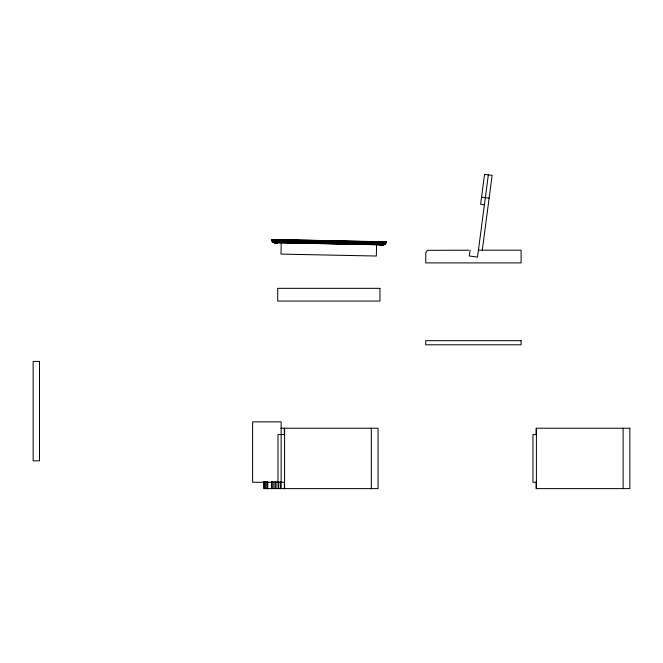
<?xml version="1.0" encoding="UTF-8"?>
<svg xmlns="http://www.w3.org/2000/svg" width="663" height="663" viewBox="0 0 663 663"><rect width="100%" height="100%" fill="white"/><g stroke="black" fill="none" stroke-linecap="round" stroke-linejoin="round"><path stroke-width="0.99" d="M274.374 239.558L274.963 241.954L276.314 242.774M274.648 239.558L275.195 241.962L276.454 242.774M274.93 239.567L275.22 241.506L276.148 242.708M275.228 239.575L275.601 241.829L276.604 242.782M275.526 239.575L275.916 241.978L276.91 242.782M275.833 239.583L276.836 242.774M276.148 239.592L277.068 242.791M276.463 239.6L277.225 242.791M276.786 239.6L277.383 242.799M277.117 239.608L277.548 242.799M277.449 239.616L277.714 242.799M277.78 239.625L277.872 242.799M278.112 239.633L278.087 242.799M281.228 242.873L280.996 254.103L376.344 256.026L376.576 244.796M379.824 241.68L379.717 244.854M380.156 241.688L379.932 244.854M380.487 241.697L380.114 244.862M380.819 241.697L380.289 244.862M381.142 241.705L380.421 244.871M381.465 241.713L380.637 244.871M381.789 241.722L380.736 244.879M382.103 241.73L381.722 243.967L380.894 244.879M382.41 241.73L381.987 243.976L381.043 244.854M382.708 241.738L382.236 243.976L381.2 244.887M382.999 241.746L382.493 243.984L381.349 244.887M383.28 241.746L382.733 243.984L381.49 244.896M383.562 241.755L382.965 243.992L381.598 244.887M383.819 241.763L383.189 244.001L381.747 244.896M384.076 241.763L383.405 244.001L381.888 244.896M384.316 241.771L383.612 244.009L382.021 244.879M384.548 241.771L383.811 244.009L382.161 244.879M384.764 241.78L383.993 244.009L382.327 244.912M384.963 241.788L384.167 244.017L382.302 244.879M385.153 241.788L384.325 244.017L382.427 244.912L384.341 244.158L385.485 241.796M385.626 241.796L384.731 244.025L382.601 244.912M385.866 241.804L384.838 244.034L382.824 244.92L385.203 244.034L386.164 242.02L271.896 239.509M385.965 241.804L385.021 244.034L382.692 244.912M385.476 242.003C386.081 243.586 382.526 245.161 383.554 244.871M385.858 242.012L385.079 243.885L383.305 244.904L385.195 244.034L386.131 242.012M470.084 250.2L469.321 256.009L477.517 257.087L488.341 174.875M482.274 250.191L492.12 175.372L484.554 174.377L480.617 204.27L484.404 204.768M385.037 244.175L272.8 241.912L273.123 242.177L384.706 244.423L385.452 243.727L272.377 241.448L274.275 242.675L383.537 244.871L385.278 243.885L386.065 242.219L271.78 239.915L272.501 241.614M273.123 242.177L384.523 244.531L383.371 244.871M383.67 244.829L273.86 242.559L272.153 241.1L272.178 239.509M468.766 250.191L428.016 250.324L426.508 251.285L425.803 252.694L425.729 262.904L521.093 262.904L521.101 250.191L478.421 250.191M280.822 428.223L378.051 428.223L378.051 488.623L264.04 488.623L264.04 481.454L264.065 488.623M271.764 239.5L386.173 241.804L384.291 244.622L273.479 242.385L271.855 239.915M280.051 239.989L281.916 240.023M325.152 240.893L330.431 241.001M378.78 241.978L383.628 242.078M271.813 240.122L386.098 242.426M271.855 240.329L386.048 242.625M385.982 242.824L271.913 240.528L272.286 241.282L385.601 243.561L272.153 241.1M271.979 240.727L385.907 243.023M272.062 240.918L385.816 243.205M272.51 241.614L385.344 243.885M272.65 241.771L385.195 244.034M272.957 242.045L384.88 244.307M271.913 239.923L273.222 242.177L276.048 242.766M273.711 242.476L275.916 242.757M274.258 242.675L275.783 242.733M271.971 239.716L273.123 242.053L275.51 242.733M272.07 239.716L272.907 241.771L274.938 242.716L273.463 241.473L272.965 239.525M272.443 239.517L273.106 241.78L275.211 242.741L273.836 241.481L273.388 239.534M481.553 197.16L489.12 198.154M272.609 239.517L273.139 241.465L274.755 242.683L272.999 241.78L272.178 239.716M272.452 239.724L273.106 241.622L274.764 242.716M274.507 242.675L273.952 242.484M274.863 242.683L273.396 241.63L272.783 239.525M275.095 242.691L273.744 241.639L273.173 239.534M275.36 242.691L274.134 241.647L273.62 239.542M275.51 242.699L274.258 241.489L273.86 239.542M275.659 242.699L274.565 241.655L274.109 239.55M623.112 428.223L623.112 488.623M536.4 428.223L536.4 488.623M371.313 428.223L371.313 488.623M284.593 428.223L284.593 488.623M284.328 428.223L284.328 434.58L277.971 434.58L277.971 482.266M284.328 488.623L284.328 482.266L252.611 482.266L252.611 421.867L281.153 421.867L281.153 488.623M280.267 481.454L280.267 488.623M278.551 481.454L278.551 488.623M276.935 481.454L276.935 488.623M275.418 481.454L275.418 488.623M274.01 481.454L274.01 488.623M272.7 481.454L272.7 488.623M271.49 481.454L271.49 488.623M267.678 481.454L267.678 488.623M267.62 481.454L267.62 488.623M266.261 481.454L266.261 488.623M265.183 481.454L265.183 488.623M264.446 481.454L264.446 488.623M379.949 288.339L277.722 288.339L277.722 301.06L379.949 301.06L379.957 288.339M521.093 340.674L425.737 340.674L425.729 344.801L521.093 344.801L521.101 340.674M39.507 361.418L33.15 361.418L33.15 460.81L39.507 460.81L39.507 361.418M629.85 428.223L536.135 428.223L536.135 434.58L532.953 434.58L532.953 482.266L536.135 482.266L536.135 488.623L629.85 488.623L629.85 428.223"/></g></svg>
